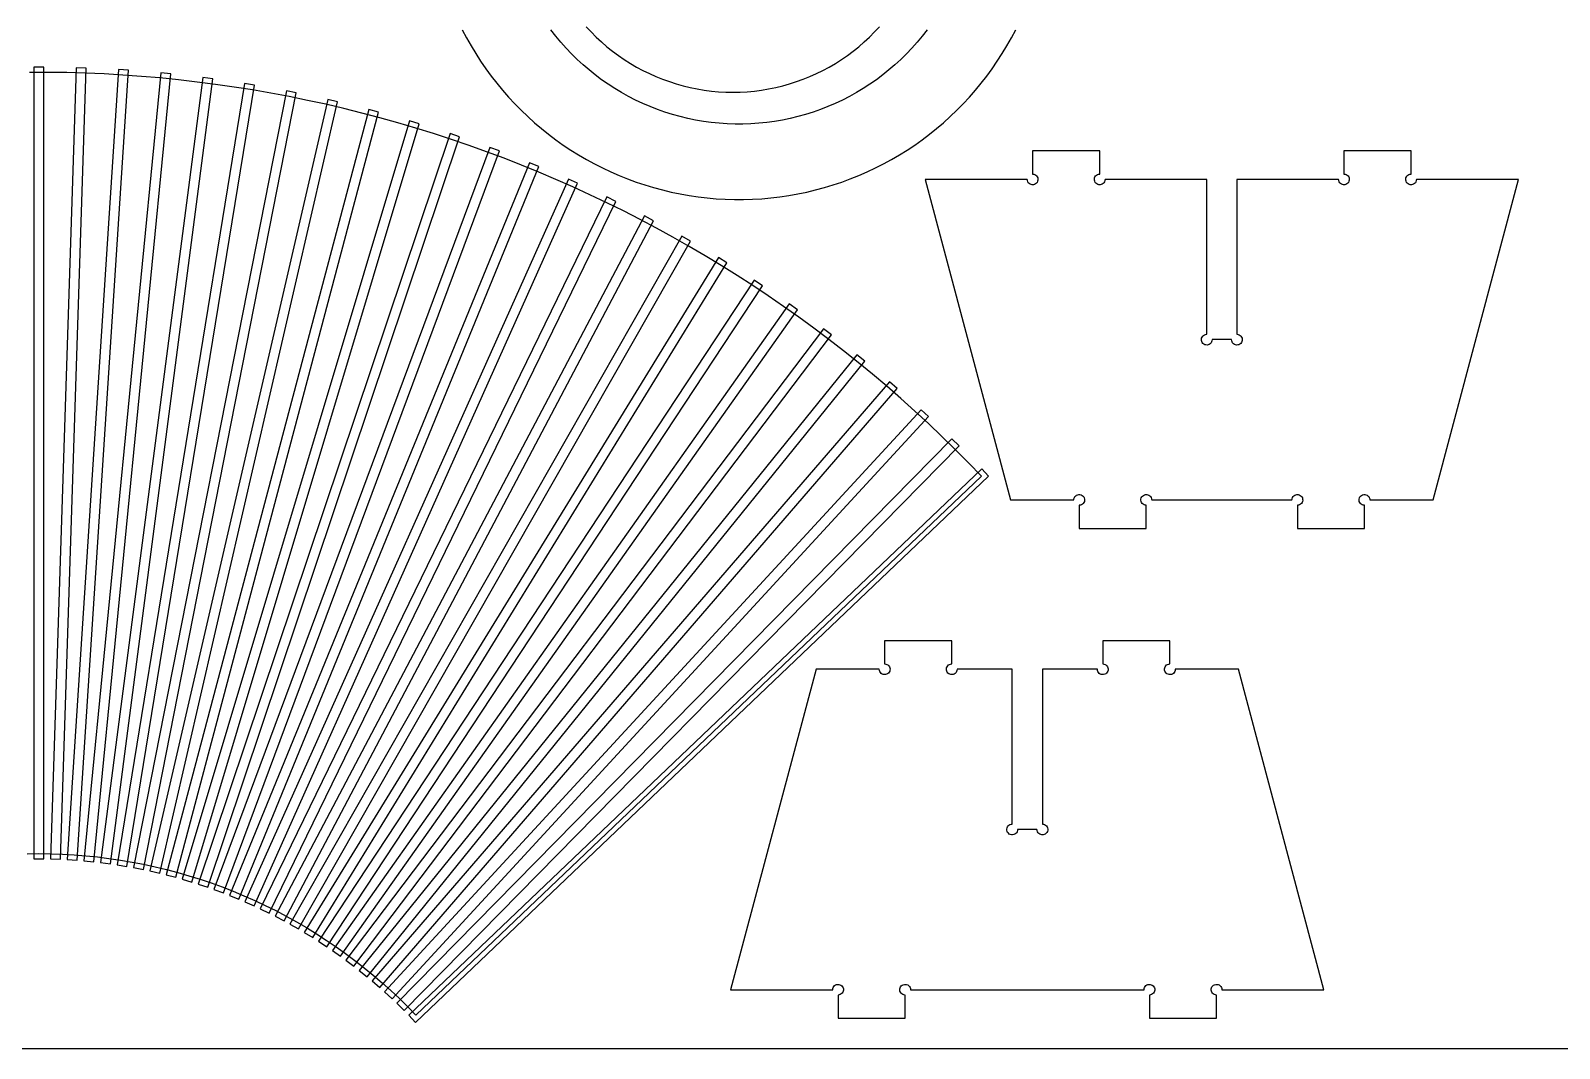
# Model space of a CAD drawing. Extents: x 0 to 2440, y 0 to 1220.
# Drawn here: x 577 to 1488, y 0 to 607 of the extents above; entities that cross this region are included whole.
import ezdxf

# ---------------------------------------------------------------- set-up
doc = ezdxf.new("R2010")
doc.units = 0
for name, color, linetype in [('COUPE', 1, 'Continuous'), ('PLANCHE', 8, 'Continuous'), ('POCHE_KERF_15MM', 5, 'Continuous')]:
    doc.layers.add(name, color=color, linetype=linetype)

msp = doc.modelspace()

# ---------------------------------------------------------------- linework, layer by layer
at = {"layer": 'COUPE'}
for points in [[(834.04, 607.25), (836.57, 602.45), (839.24, 597.72), (842.05, 593.07), (844.99, 588.5), (848.07, 584.02), (851.27, 579.64), (854.6, 575.35), (858.06, 571.16), (861.64, 567.08), (865.34, 563.1), (869.15, 559.23), (873.07, 555.47), (877.11, 551.84), (881.24, 548.32), (885.48, 544.92), (889.82, 541.65), (894.25, 538.51), (898.77, 535.5), (903.38, 532.63), (908.07, 529.89), (912.84, 527.29), (917.68, 524.83), (922.6, 522.51), (927.58, 520.34), (932.62, 518.32), (937.72, 516.45), (942.87, 514.72), (948.07, 513.15), (953.31, 511.73), (958.59, 510.47), (963.91, 509.36), (969.26, 508.41), (974.63, 507.61), (980.02, 506.98), (985.43, 506.5), (990.86, 506.18), (996.28, 506.02), (1001.72, 506.02), (1007.14, 506.18), (1012.57, 506.5), (1017.98, 506.98), (1023.37, 507.61), (1028.74, 508.41), (1034.09, 509.36), (1039.41, 510.47), (1044.69, 511.73), (1049.93, 513.15), (1055.13, 514.72), (1060.28, 516.45), (1065.38, 518.32), (1070.42, 520.34), (1075.4, 522.51), (1080.32, 524.83), (1085.16, 527.29), (1089.93, 529.89), (1094.62, 532.63), (1099.23, 535.5), (1103.75, 538.51), (1108.18, 541.65), (1112.52, 544.92), (1116.76, 548.32), (1120.89, 551.84), (1124.93, 555.47), (1128.85, 559.23), (1132.66, 563.1), (1136.36, 567.08), (1139.94, 571.16), (1143.4, 575.35), (1146.73, 579.64), (1149.93, 584.02), (1153.01, 588.5), (1155.95, 593.07), (1158.76, 597.72), (1161.43, 602.45), (1163.96, 607.25)], [(1111.14, 607.19), (1108.25, 603.45), (1105.23, 599.81), (1102.09, 596.27), (1098.83, 592.84), (1095.46, 589.53), (1091.97, 586.33), (1088.39, 583.25), (1084.69, 580.29), (1080.91, 577.46), (1077.03, 574.76), (1073.05, 572.19), (1069, 569.76), (1064.87, 567.46), (1060.66, 565.31), (1056.37, 563.3), (1052.03, 561.43), (1047.62, 559.71), (1043.16, 558.15), (1038.65, 556.73), (1034.09, 555.47), (1029.49, 554.36), (1024.86, 553.41), (1020.2, 552.61), (1015.51, 551.98), (1010.81, 551.5), (1006.09, 551.18), (1001.36, 551.02), (996.64, 551.02), (991.91, 551.18), (987.19, 551.5), (982.49, 551.98), (977.8, 552.61), (973.14, 553.41), (968.51, 554.36), (963.91, 555.47), (959.35, 556.73), (954.84, 558.15), (950.38, 559.71), (945.97, 561.43), (941.63, 563.3), (937.34, 565.31), (933.13, 567.46), (929, 569.76), (924.95, 572.19), (920.97, 574.76), (917.09, 577.46), (913.31, 580.29), (909.61, 583.25), (906.03, 586.33), (902.54, 589.53), (899.17, 592.84), (895.91, 596.27), (892.77, 599.81), (889.75, 603.45), (886.86, 607.19)], [(907.96, 609.05), (910.88, 605.91), (913.91, 602.88), (917.05, 599.96), (920.29, 597.15), (923.64, 594.47), (927.08, 591.91), (930.61, 589.48), (934.23, 587.18), (937.93, 585.02), (941.7, 582.99), (945.55, 581.1), (949.47, 579.35), (953.44, 577.74), (957.48, 576.29), (961.56, 574.98), (965.69, 573.82), (969.85, 572.81), (974.05, 571.95), (978.28, 571.25), (982.54, 570.7), (986.8, 570.31), (991.09, 570.08), (995.37, 570), (999.66, 570.08), (1003.94, 570.31), (1008.21, 570.7), (1012.46, 571.25), (1016.69, 571.95), (1020.89, 572.81), (1025.06, 573.82), (1029.19, 574.98), (1033.27, 576.29), (1037.3, 577.74), (1041.28, 579.35), (1045.19, 581.1), (1049.04, 582.99), (1052.82, 585.02), (1056.52, 587.18), (1060.14, 589.48), (1063.67, 591.91), (1067.11, 594.47), (1070.45, 597.15), (1073.7, 599.96), (1076.84, 602.88), (1079.87, 605.91), (1082.79, 609.05)], [(574.64, 116.04), (581.62, 116.11), (588.6, 116.04), (595.58, 115.8), (602.55, 115.41), (609.51, 114.86), (616.46, 114.15), (623.38, 113.29), (630.29, 112.28), (637.17, 111.1), (644.03, 109.78), (650.85, 108.3), (657.64, 106.66), (664.39, 104.88), (671.09, 102.94), (677.75, 100.86), (684.37, 98.62), (690.93, 96.24), (697.44, 93.71), (703.88, 91.03), (710.27, 88.21), (716.59, 85.24), (722.84, 82.14), (729.02, 78.89), (735.13, 75.51), (741.16, 71.99), (747.11, 68.34), (752.97, 64.55), (758.75, 60.63), (764.44, 56.58), (770.04, 52.41), (775.54, 48.11), (780.94, 43.69), (786.24, 39.15), (791.44, 34.49), (796.53, 29.71), (801.52, 24.83), (806.39, 19.83), (1143.54, 341.12), (1135.81, 349.12), (1127.96, 357), (1120.01, 364.77), (1111.94, 372.43), (1103.77, 379.97), (1095.49, 387.39), (1087.1, 394.69), (1078.61, 401.87), (1070.02, 408.93), (1061.32, 415.87), (1052.53, 422.68), (1043.64, 429.36), (1034.66, 435.91), (1025.58, 442.34), (1016.42, 448.63), (1007.16, 454.8), (997.82, 460.83), (988.39, 466.72), (978.87, 472.48), (969.28, 478.1), (959.61, 483.59), (949.85, 488.94), (940.03, 494.14), (930.13, 499.2), (920.15, 504.13), (910.11, 508.9), (900, 513.54), (889.83, 518.03), (879.59, 522.37), (869.29, 526.56), (858.93, 530.61), (848.52, 534.51), (838.05, 538.26), (827.53, 541.86), (816.95, 545.3), (806.33, 548.6), (795.67, 551.74), (784.95, 554.73), (774.2, 557.57), (763.41, 560.25), (752.58, 562.78), (741.72, 565.15), (730.82, 567.37), (719.89, 569.42), (708.93, 571.33), (697.95, 573.07), (686.94, 574.66), (675.91, 576.09), (664.87, 577.36), (653.8, 578.48), (642.72, 579.43), (631.63, 580.23), (620.53, 580.86), (609.42, 581.34), (598.3, 581.66), (587.18, 581.82), (576.06, 581.82)]]:
    msp.add_lwpolyline(points, dxfattribs=at)
for points in [[(1463.75, 518), (1402.89, 518), (1402.82, 517.32), (1402.6, 516.67), (1402.25, 516.08), (1401.78, 515.58), (1401.22, 515.19), (1400.59, 514.93), (1399.92, 514.81), (1399.23, 514.83), (1398.57, 515), (1397.96, 515.31), (1397.43, 515.74), (1397, 516.27), (1396.69, 516.88), (1396.52, 517.54), (1396.5, 518.23), (1396.62, 518.9), (1396.88, 519.53), (1397.27, 520.1), (1397.77, 520.56), (1398.36, 520.91), (1399.01, 521.13), (1399.69, 521.2), (1399.69, 535), (1359.69, 535), (1359.69, 521.2), (1360.37, 521.13), (1361.02, 520.91), (1361.61, 520.56), (1362.11, 520.1), (1362.5, 519.53), (1362.76, 518.9), (1362.88, 518.23), (1362.86, 517.54), (1362.69, 516.88), (1362.38, 516.27), (1361.95, 515.74), (1361.42, 515.31), (1360.81, 515), (1360.14, 514.83), (1359.46, 514.81), (1358.79, 514.93), (1358.16, 515.19), (1357.59, 515.58), (1357.13, 516.08), (1356.78, 516.67), (1356.56, 517.32), (1356.49, 518), (1295.87, 518), (1295.87, 425.7), (1296.55, 425.63), (1297.2, 425.41), (1297.79, 425.06), (1298.29, 424.6), (1298.68, 424.03), (1298.94, 423.4), (1299.06, 422.73), (1299.04, 422.04), (1298.87, 421.38), (1298.56, 420.77), (1298.14, 420.24), (1297.6, 419.81), (1296.99, 419.5), (1296.33, 419.33), (1295.64, 419.31), (1294.97, 419.43), (1294.34, 419.69), (1293.78, 420.08), (1293.31, 420.58), (1292.96, 421.17), (1292.75, 421.82), (1292.67, 422.5), (1281.07, 422.5), (1281, 421.82), (1280.78, 421.17), (1280.43, 420.58), (1279.97, 420.08), (1279.41, 419.69), (1278.77, 419.43), (1278.1, 419.31), (1277.42, 419.33), (1276.75, 419.5), (1276.14, 419.81), (1275.61, 420.24), (1275.18, 420.77), (1274.87, 421.38), (1274.71, 422.04), (1274.68, 422.73), (1274.8, 423.4), (1275.06, 424.03), (1275.45, 424.6), (1275.95, 425.06), (1276.54, 425.41), (1277.19, 425.63), (1277.87, 425.7), (1277.87, 518), (1217.26, 518), (1217.18, 517.32), (1216.97, 516.67), (1216.62, 516.08), (1216.15, 515.58), (1215.59, 515.19), (1214.96, 514.93), (1214.28, 514.81), (1213.6, 514.83), (1212.94, 515), (1212.33, 515.31), (1211.79, 515.74), (1211.36, 516.27), (1211.06, 516.88), (1210.89, 517.54), (1210.86, 518.23), (1210.99, 518.9), (1211.25, 519.53), (1211.64, 520.1), (1212.14, 520.56), (1212.73, 520.91), (1213.38, 521.13), (1214.06, 521.2), (1214.06, 535), (1174.06, 535), (1174.06, 521.2), (1174.74, 521.13), (1175.39, 520.91), (1175.97, 520.56), (1176.47, 520.1), (1176.86, 519.53), (1177.13, 518.9), (1177.25, 518.23), (1177.22, 517.54), (1177.05, 516.88), (1176.75, 516.27), (1176.32, 515.74), (1175.79, 515.31), (1175.17, 515), (1174.51, 514.83), (1173.83, 514.81), (1173.15, 514.93), (1172.52, 515.19), (1171.96, 515.58), (1171.49, 516.08), (1171.15, 516.67), (1170.93, 517.32), (1170.86, 518), (1110, 518), (1160.93, 327), (1198.65, 327), (1198.72, 327.68), (1198.94, 328.33), (1199.29, 328.92), (1199.75, 329.42), (1200.31, 329.81), (1200.95, 330.07), (1201.62, 330.19), (1202.3, 330.17), (1202.97, 330), (1203.58, 329.69), (1204.11, 329.26), (1204.54, 328.73), (1204.85, 328.12), (1205.02, 327.46), (1205.04, 326.77), (1204.92, 326.1), (1204.66, 325.47), (1204.27, 324.9), (1203.77, 324.44), (1203.18, 324.09), (1202.53, 323.87), (1201.85, 323.8), (1201.85, 310), (1241.85, 310), (1241.85, 323.8), (1241.17, 323.87), (1240.52, 324.09), (1239.93, 324.44), (1239.43, 324.9), (1239.04, 325.47), (1238.78, 326.1), (1238.66, 326.77), (1238.68, 327.46), (1238.85, 328.12), (1239.16, 328.73), (1239.59, 329.26), (1240.12, 329.69), (1240.73, 330), (1241.39, 330.17), (1242.08, 330.19), (1242.75, 330.07), (1243.38, 329.81), (1243.94, 329.42), (1244.41, 328.92), (1244.76, 328.33), (1244.97, 327.68), (1245.05, 327), (1328.7, 327), (1328.77, 327.68), (1328.99, 328.33), (1329.34, 328.92), (1329.8, 329.42), (1330.36, 329.81), (1331, 330.07), (1331.67, 330.19), (1332.35, 330.17), (1333.02, 330), (1333.63, 329.69), (1334.16, 329.26), (1334.59, 328.73), (1334.9, 328.12), (1335.06, 327.46), (1335.09, 326.77), (1334.97, 326.1), (1334.71, 325.47), (1334.32, 324.9), (1333.81, 324.44), (1333.23, 324.09), (1332.58, 323.87), (1331.9, 323.8), (1331.9, 310), (1371.9, 310), (1371.9, 323.8), (1371.22, 323.87), (1370.57, 324.09), (1369.98, 324.44), (1369.48, 324.9), (1369.09, 325.47), (1368.83, 326.1), (1368.71, 326.77), (1368.73, 327.46), (1368.9, 328.12), (1369.21, 328.73), (1369.63, 329.26), (1370.17, 329.69), (1370.78, 330), (1371.44, 330.17), (1372.13, 330.19), (1372.8, 330.07), (1373.43, 329.81), (1373.99, 329.42), (1374.46, 328.92), (1374.81, 328.33), (1375.02, 327.68), (1375.1, 327), (1412.81, 327)], [(994, 35), (1054.86, 35), (1054.93, 35.68), (1055.15, 36.33), (1055.49, 36.92), (1055.96, 37.42), (1056.52, 37.81), (1057.15, 38.07), (1057.83, 38.19), (1058.51, 38.17), (1059.17, 38), (1059.79, 37.69), (1060.32, 37.26), (1060.75, 36.73), (1061.05, 36.12), (1061.22, 35.46), (1061.25, 34.77), (1061.13, 34.1), (1060.86, 33.47), (1060.47, 32.9), (1059.97, 32.44), (1059.39, 32.09), (1058.74, 31.87), (1058.06, 31.8), (1058.06, 18), (1098.06, 18), (1098.06, 31.8), (1097.38, 31.87), (1096.73, 32.09), (1096.14, 32.44), (1095.64, 32.9), (1095.25, 33.47), (1094.99, 34.1), (1094.86, 34.77), (1094.89, 35.46), (1095.06, 36.12), (1095.36, 36.73), (1095.79, 37.26), (1096.33, 37.69), (1096.94, 38), (1097.6, 38.17), (1098.28, 38.19), (1098.96, 38.07), (1099.59, 37.81), (1100.15, 37.42), (1100.62, 36.92), (1100.97, 36.33), (1101.18, 35.68), (1101.26, 35), (1240.49, 35), (1240.56, 35.68), (1240.78, 36.33), (1241.13, 36.92), (1241.59, 37.42), (1242.16, 37.81), (1242.79, 38.07), (1243.46, 38.19), (1244.14, 38.17), (1244.81, 38), (1245.42, 37.69), (1245.95, 37.26), (1246.38, 36.73), (1246.69, 36.12), (1246.86, 35.46), (1246.88, 34.77), (1246.76, 34.1), (1246.5, 33.47), (1246.11, 32.9), (1245.61, 32.44), (1245.02, 32.09), (1244.37, 31.87), (1243.69, 31.8), (1243.69, 18), (1283.69, 18), (1283.69, 31.8), (1283.01, 31.87), (1282.36, 32.09), (1281.77, 32.44), (1281.27, 32.9), (1280.88, 33.47), (1280.62, 34.1), (1280.5, 34.77), (1280.52, 35.46), (1280.69, 36.12), (1281, 36.73), (1281.43, 37.26), (1281.96, 37.69), (1282.57, 38), (1283.23, 38.17), (1283.92, 38.19), (1284.59, 38.07), (1285.22, 37.81), (1285.78, 37.42), (1286.25, 36.92), (1286.6, 36.33), (1286.82, 35.68), (1286.89, 35), (1347.75, 35), (1296.81, 226), (1259.1, 226), (1259.02, 225.32), (1258.81, 224.67), (1258.46, 224.08), (1257.99, 223.58), (1257.43, 223.19), (1256.8, 222.93), (1256.13, 222.81), (1255.44, 222.83), (1254.78, 223), (1254.17, 223.31), (1253.63, 223.74), (1253.21, 224.27), (1252.9, 224.88), (1252.73, 225.54), (1252.71, 226.23), (1252.83, 226.9), (1253.09, 227.53), (1253.48, 228.1), (1253.98, 228.56), (1254.57, 228.91), (1255.22, 229.13), (1255.9, 229.2), (1255.9, 243), (1215.9, 243), (1215.9, 229.2), (1216.58, 229.13), (1217.23, 228.91), (1217.81, 228.56), (1218.32, 228.1), (1218.71, 227.53), (1218.97, 226.9), (1219.09, 226.23), (1219.06, 225.54), (1218.9, 224.88), (1218.59, 224.27), (1218.16, 223.74), (1217.63, 223.31), (1217.02, 223), (1216.35, 222.83), (1215.67, 222.81), (1215, 222.93), (1214.36, 223.19), (1213.8, 223.58), (1213.34, 224.08), (1212.99, 224.67), (1212.77, 225.32), (1212.7, 226), (1179.87, 226), (1179.87, 133.7), (1180.55, 133.63), (1181.2, 133.41), (1181.79, 133.06), (1182.29, 132.6), (1182.68, 132.03), (1182.94, 131.4), (1183.06, 130.73), (1183.04, 130.04), (1182.87, 129.38), (1182.56, 128.77), (1182.14, 128.24), (1181.6, 127.81), (1180.99, 127.5), (1180.33, 127.33), (1179.64, 127.31), (1178.97, 127.43), (1178.34, 127.69), (1177.78, 128.08), (1177.31, 128.58), (1176.96, 129.17), (1176.75, 129.82), (1176.67, 130.5), (1165.07, 130.5), (1165, 129.82), (1164.78, 129.17), (1164.43, 128.58), (1163.97, 128.08), (1163.41, 127.69), (1162.77, 127.43), (1162.1, 127.31), (1161.42, 127.33), (1160.75, 127.5), (1160.14, 127.81), (1159.61, 128.24), (1159.18, 128.77), (1158.87, 129.38), (1158.71, 130.04), (1158.68, 130.73), (1158.8, 131.4), (1159.06, 132.03), (1159.45, 132.6), (1159.95, 133.06), (1160.54, 133.41), (1161.19, 133.63), (1161.87, 133.7), (1161.87, 226), (1129.05, 226), (1128.97, 225.32), (1128.76, 224.67), (1128.41, 224.08), (1127.94, 223.58), (1127.38, 223.19), (1126.75, 222.93), (1126.08, 222.81), (1125.39, 222.83), (1124.73, 223), (1124.12, 223.31), (1123.59, 223.74), (1123.16, 224.27), (1122.85, 224.88), (1122.68, 225.54), (1122.66, 226.23), (1122.78, 226.9), (1123.04, 227.53), (1123.43, 228.1), (1123.93, 228.56), (1124.52, 228.91), (1125.17, 229.13), (1125.85, 229.2), (1125.85, 243), (1085.85, 243), (1085.85, 229.2), (1086.53, 229.13), (1087.18, 228.91), (1087.77, 228.56), (1088.27, 228.1), (1088.66, 227.53), (1088.92, 226.9), (1089.04, 226.23), (1089.02, 225.54), (1088.85, 224.88), (1088.54, 224.27), (1088.11, 223.74), (1087.58, 223.31), (1086.97, 223), (1086.3, 222.83), (1085.62, 222.81), (1084.95, 222.93), (1084.31, 223.19), (1083.75, 223.58), (1083.29, 224.08), (1082.94, 224.67), (1082.72, 225.32), (1082.65, 226), (1044.93, 226)]]:
    msp.add_lwpolyline(points, close=True, dxfattribs=at)
at = {"layer": 'PLANCHE'}
msp.add_lwpolyline([(0, 0), (2440, 0), (2440, 1220), (0, 1220)], close=True, dxfattribs=at)
at = {"layer": 'POCHE_KERF_15MM'}
for points in [[(578.62, 113.01), (584.62, 113.01), (584.62, 584.94), (578.62, 584.94)], [(588.58, 112.95), (594.57, 112.76), (609.85, 584.43), (603.85, 584.63)], [(598.52, 112.56), (604.51, 112.18), (635.05, 583.11), (629.06, 583.5)], [(608.45, 111.86), (614.42, 111.27), (660.19, 580.97), (654.22, 581.56)], [(618.35, 110.83), (624.3, 110.05), (685.25, 578.02), (679.3, 578.8)], [(628.21, 109.48), (634.13, 108.51), (710.2, 574.26), (704.28, 575.23)], [(638.02, 107.81), (643.91, 106.65), (735.01, 569.7), (729.13, 570.86)], [(647.77, 105.83), (653.62, 104.48), (759.67, 564.33), (753.82, 565.68)], [(657.46, 103.53), (663.26, 101.99), (784.14, 558.17), (778.34, 559.71)], [(667.06, 100.92), (672.81, 99.19), (808.39, 551.22), (802.65, 552.94)], [(676.58, 98), (682.26, 96.09), (832.41, 543.49), (826.72, 545.4)], [(685.99, 94.77), (691.61, 92.68), (856.17, 534.98), (850.54, 537.08)], [(695.3, 91.24), (700.85, 88.96), (879.63, 525.71), (874.08, 527.99)], [(704.48, 87.41), (709.96, 84.96), (902.79, 515.69), (897.31, 518.14)], [(713.54, 83.28), (718.93, 80.66), (925.61, 504.92), (920.21, 507.55)], [(722.46, 78.87), (727.77, 76.07), (948.07, 493.42), (942.76, 496.22)], [(731.23, 74.16), (736.44, 71.19), (970.14, 481.19), (964.93, 484.16)], [(739.85, 69.18), (744.96, 66.04), (991.81, 468.26), (986.69, 471.4)], [(748.3, 63.92), (753.31, 60.62), (1013.04, 454.63), (1008.03, 457.94)], [(756.57, 58.39), (761.47, 54.93), (1033.83, 440.33), (1028.93, 443.79)], [(764.66, 52.59), (769.45, 48.97), (1054.14, 425.36), (1049.35, 428.98)], [(772.56, 46.54), (777.23, 42.77), (1073.95, 409.73), (1069.29, 413.51)], [(780.26, 40.23), (784.8, 36.31), (1093.25, 393.48), (1088.71, 397.4)], [(787.75, 33.68), (792.16, 29.61), (1112.01, 376.61), (1107.6, 380.68)], [(795.02, 26.88), (799.3, 22.68), (1130.22, 359.14), (1125.94, 363.35)], [(806.21, 15.52), (802.07, 19.86), (1143.71, 345.43), (1147.85, 341.09)]]:
    msp.add_lwpolyline(points, close=True, dxfattribs=at)

doc.saveas('drawing.dxf')
